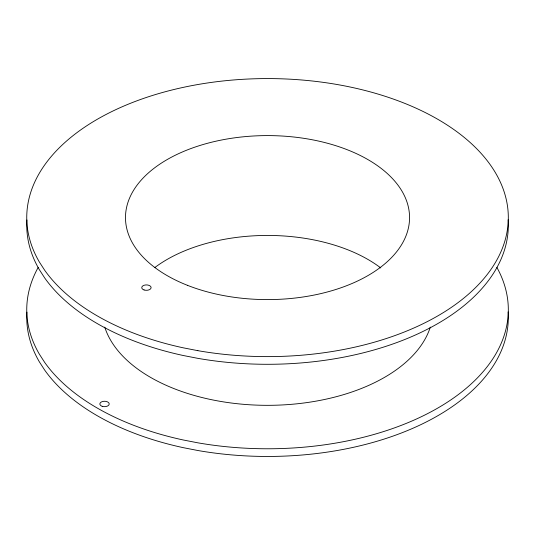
<?xml version="1.0" encoding="UTF-8"?>
<svg xmlns="http://www.w3.org/2000/svg" width="535" height="535" viewBox="0 0 535 535"><rect width="100%" height="100%" fill="white"/><g stroke="black" fill="none" stroke-linecap="round" stroke-linejoin="round"><path stroke-width="0.8" d="M508.13 219.765A240.79 139.02 0 0 1 197.863 358.35L183.385 355.534A240.79 139.02 0 0 1 44.706 277.966L39.369 269.7A240.79 139.02 0 0 1 26.917 219.965M496.888 267.426A240.79 139.02 0 0 1 439.141 407.275A240.79 139.02 0 0 1 197.863 442.826L183.385 440.011A240.79 139.02 0 0 1 44.706 362.449L39.369 354.183A240.79 139.02 0 0 1 38.179 267.426M430.321 327.099A165.542 95.578 0 0 1 267.527 405.329A165.542 95.578 0 0 1 104.74 327.099M508.13 311.925A240.79 139.02 0 0 1 197.863 450.51L183.385 447.688A240.79 139.02 0 0 1 44.706 370.126L39.369 361.861A240.79 139.02 0 0 1 26.917 312.126M154.715 267.62A142.029 81.995 0 0 1 380.78 267.955M197.863 350.672L183.385 347.85A240.79 139.02 0 0 1 44.706 270.289L39.369 262.023A240.79 139.02 0 0 1 238.944 79.561A240.79 139.02 0 0 1 507.401 229.716A240.79 139.02 0 0 1 197.863 350.672M187.384 285.295A142.029 81.995 0 0 0 409.148 223.824A142.029 81.995 0 0 0 206.062 143.674A142.029 81.995 0 0 0 187.384 285.295M144.075 289.963A4.701 2.715 0 0 0 151.131 287.616A4.701 2.715 0 0 0 144.075 285.262A4.701 2.715 0 0 0 144.075 289.963M102.178 406.312A4.701 2.715 0 0 0 109.234 403.965A4.701 2.715 0 0 0 102.178 401.611A4.701 2.715 0 0 0 102.178 406.312"/></g></svg>
